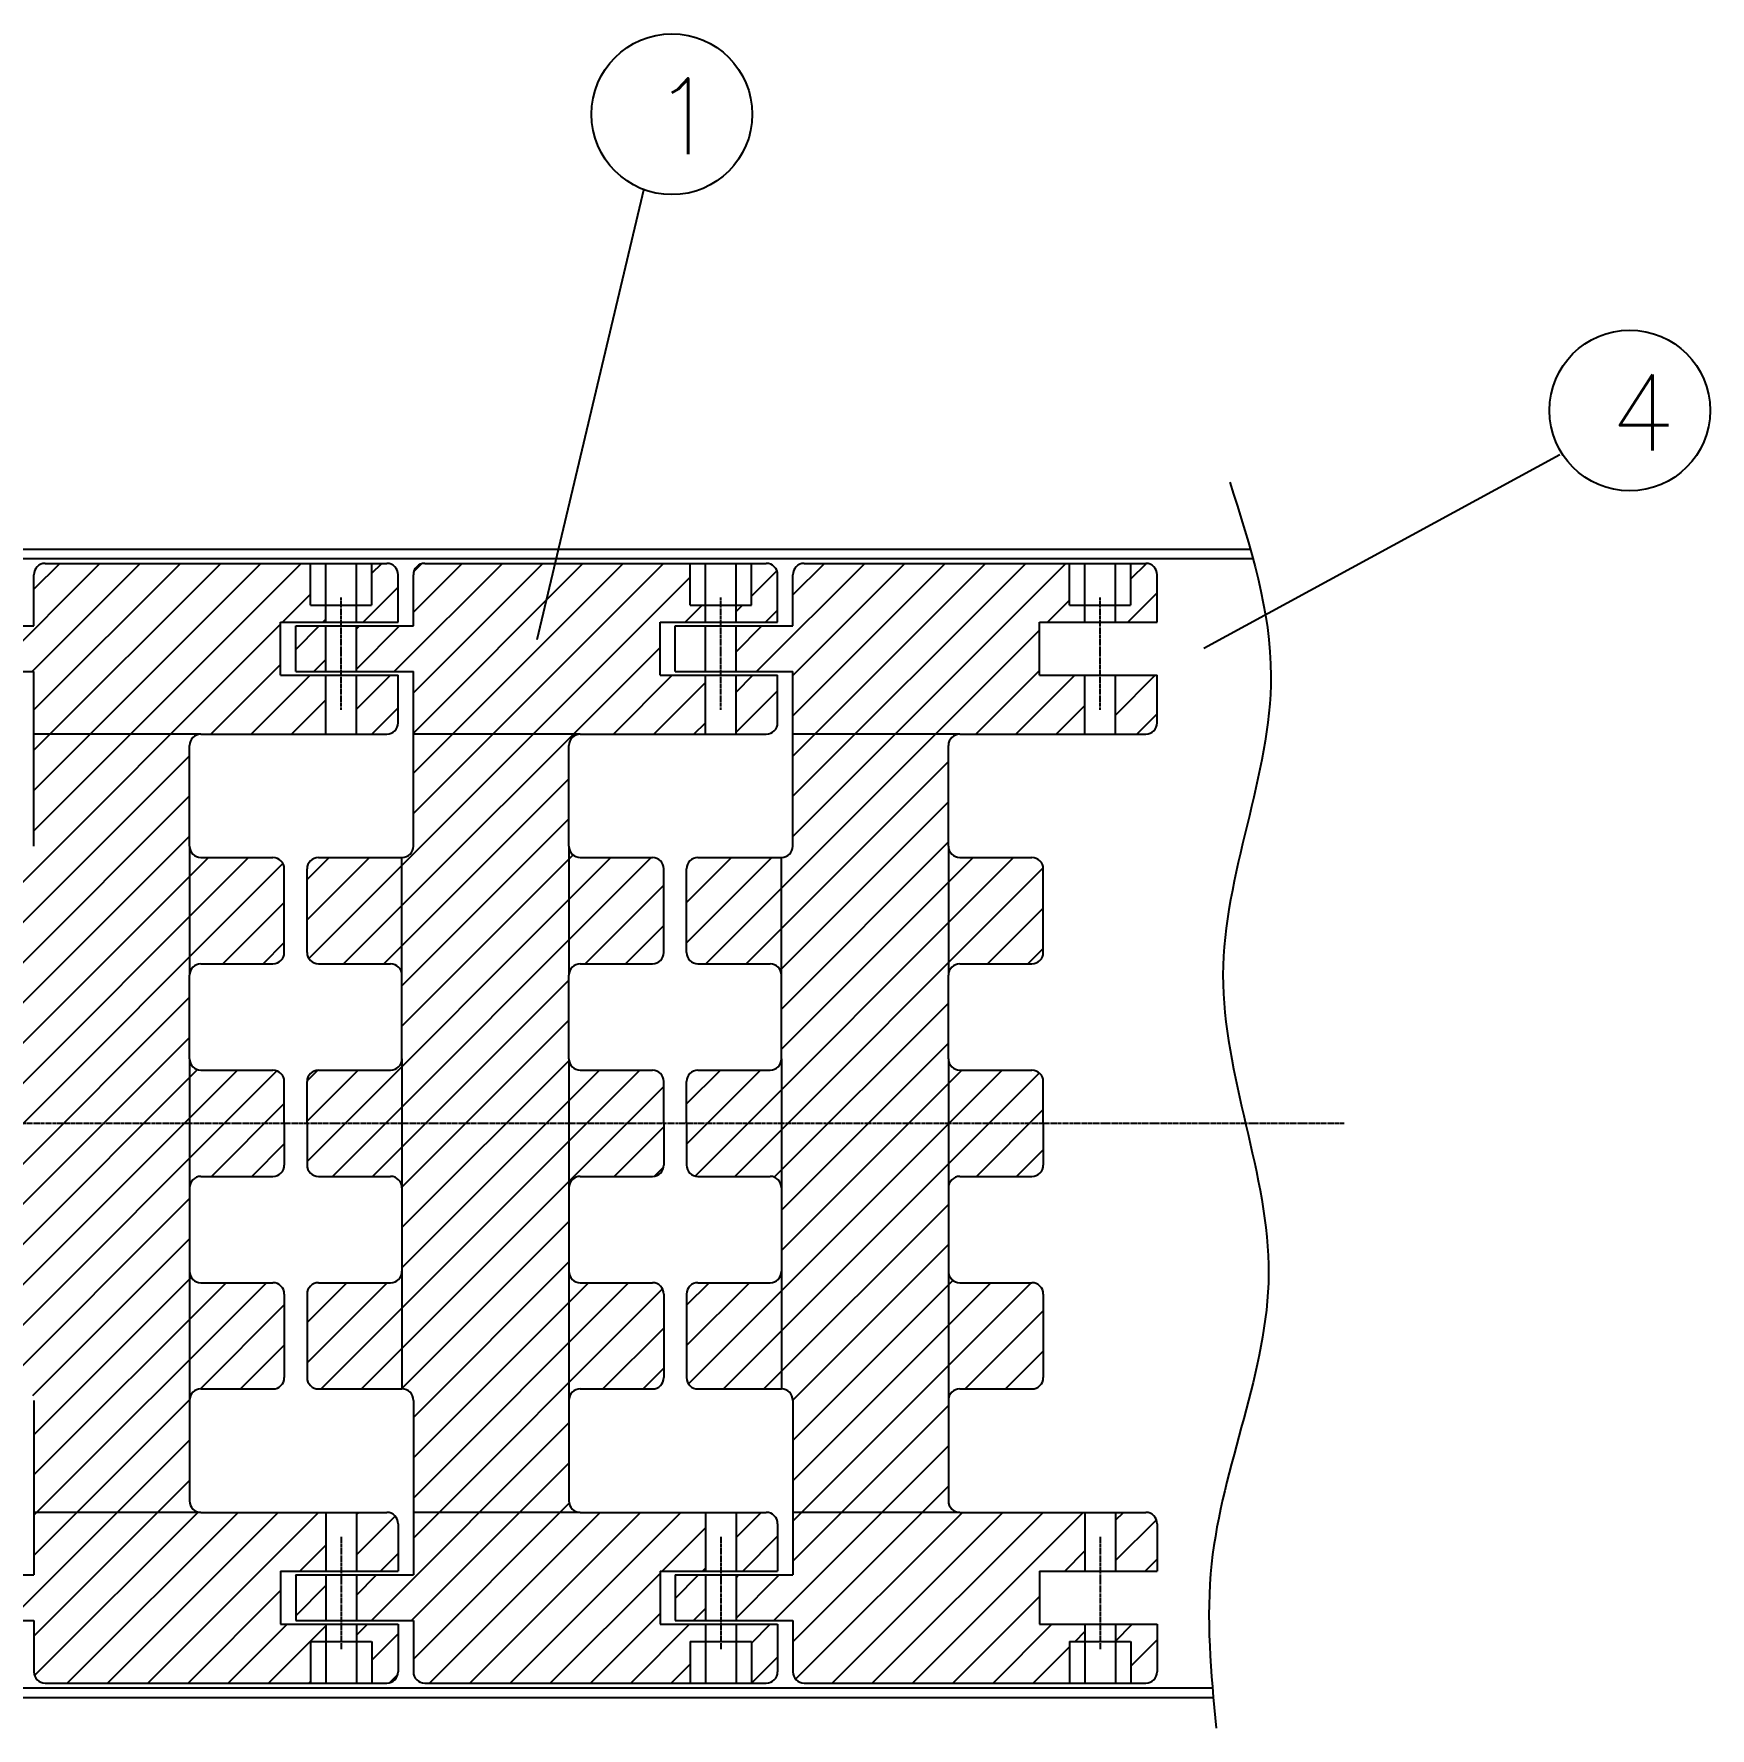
# Model space of a CAD drawing. Header units: millimetres. Extents: x 190 to 16800, y 0 to 5940.
# Drawn here: x 9436 to 10320, y 2159 to 3051 of the extents above; entities that cross this region are included whole.
import ezdxf

# ---------------------------------------------------------------- set-up
doc = ezdxf.new("R2010")
doc.units = ezdxf.units.MM
doc.linetypes.add('CENTER', pattern=[2, 1.25, -0.25, 0.25, -0.25])
doc.linetypes.add('HIDDEN', pattern=[0.375, 0.25, -0.125])
doc.styles.get("Standard").update_dxf_attribs({"font": 'txt.shx'})

msp = doc.modelspace()

# ---------------------------------------------------------------- hatches: boundary and pattern name
h = msp.add_hatch()
h.set_pattern_fill('_U', color=5, scale=15, angle=45, style=0, pattern_type=0)
h.set_pattern_definition([(45, (12090.06, 2060.776), (-10.6066, 10.6066), [])])
h.paths.add_polyline_path([(8990.29, 2739.4), (8974.37, 2739.4), (8974.37, 2715.4), (8990.29, 2715.4)])
h.paths.add_polyline_path([(9036.37, 2715.4), (9036.37, 2688.4), (9036.37, 2682.4), (9124.37, 2682.4), (9190.29, 2682.4), (9190.29, 2713.4), (9166.37, 2713.4), (9166.37, 2741.4), (9190.29, 2741.4), (9190.29, 2750.4), (9182.2, 2750.4), (9182.2, 2772.4), (9042.37, 2772.4, 0.414214), (9036.37, 2766.4), (9036.37, 2739.4), (9006.45, 2739.4), (9006.45, 2715.4)])
h.paths.add_polyline_path([(9174.37, 2715.4), (9190.29, 2715.4), (9190.29, 2739.4), (9174.37, 2739.4)], flags=17)
h.paths.add_polyline_path([(9228.37, 2766.4, 0.414214), (9222.37, 2772.4), (9214.53, 2772.4), (9214.53, 2750.4), (9206.45, 2750.4), (9206.45, 2741.4), (9228.37, 2741.4)], flags=17)
h.paths.add_polyline_path([(9228.37, 2713.4), (9206.45, 2713.4), (9206.45, 2682.4), (9222.37, 2682.4, 0.414214), (9228.37, 2688.4)])
h.paths.add_polyline_path([(9324.37, 2682.4), (9390.29, 2682.4), (9390.29, 2713.4), (9366.37, 2713.4), (9366.37, 2741.4), (9390.29, 2741.4), (9390.29, 2750.4), (9382.2, 2750.4), (9382.2, 2772.4), (9242.37, 2772.4, 0.414214), (9236.37, 2766.4), (9236.37, 2739.4), (9206.45, 2739.4), (9206.45, 2715.4), (9236.37, 2715.4), (9236.37, 2688.4), (9236.37, 2682.4)])
h.paths.add_polyline_path([(9374.37, 2715.4), (9390.29, 2715.4), (9390.29, 2739.4), (9374.37, 2739.4)], flags=17)
h.paths.add_polyline_path([(9428.37, 2713.4), (9406.45, 2713.4), (9406.45, 2682.4), (9422.37, 2682.4, 0.414214), (9428.37, 2688.4)])
h.paths.add_polyline_path([(9414.53, 2750.4), (9406.45, 2750.4), (9406.45, 2741.4), (9428.37, 2741.4), (9428.37, 2766.4, 0.414214), (9422.37, 2772.4), (9414.53, 2772.4)])
h.paths.add_polyline_path([(9524.37, 2682.4), (9590.29, 2682.4), (9590.29, 2713.4), (9566.37, 2713.4), (9566.37, 2741.4), (9590.29, 2741.4), (9590.29, 2750.4), (9582.2, 2750.4), (9582.2, 2772.4), (9442.37, 2772.4, 0.414214), (9436.37, 2766.4), (9436.37, 2739.4), (9406.45, 2739.4), (9406.45, 2715.4), (9436.37, 2715.4), (9436.37, 2688.4), (9436.37, 2682.4)])
h.paths.add_polyline_path([(9574.37, 2715.4), (9590.29, 2715.4), (9590.29, 2739.4), (9574.37, 2739.4)], flags=17)
h.paths.add_polyline_path([(9628.37, 2713.4), (9606.45, 2713.4), (9606.45, 2682.4), (9622.37, 2682.4, 0.414214), (9628.37, 2688.4)])
h.paths.add_polyline_path([(9628.37, 2766.4, 0.414214), (9622.37, 2772.4), (9614.53, 2772.4), (9614.53, 2750.4), (9606.45, 2750.4), (9606.45, 2741.4), (9628.37, 2741.4)], flags=17)
h.paths.add_polyline_path([(9636.37, 2739.4), (9606.45, 2739.4), (9606.45, 2715.4), (9636.37, 2715.4), (9636.37, 2688.4), (9636.37, 2682.4), (9724.37, 2682.4), (9790.29, 2682.4), (9790.29, 2713.4), (9766.37, 2713.4), (9766.37, 2741.4), (9790.29, 2741.4), (9790.29, 2750.4), (9782.2, 2750.4), (9782.2, 2772.4), (9642.37, 2772.4, 0.414214), (9636.37, 2766.4)])
h.paths.add_polyline_path([(9828.37, 2713.4), (9806.45, 2713.4), (9806.45, 2682.4), (9822.37, 2682.4, 0.414214), (9828.37, 2688.4)])
h.paths.add_polyline_path([(9814.53, 2750.4), (9806.45, 2750.4), (9806.45, 2741.4), (9828.37, 2741.4), (9828.37, 2766.4, 0.414214), (9822.37, 2772.4), (9814.53, 2772.4)], flags=16)
h.paths.add_polyline_path([(9924.37, 2682.4), (9990.29, 2682.4), (9990.29, 2713.4), (9966.37, 2713.4), (9966.37, 2741.4), (9990.29, 2741.4), (9990.29, 2750.4), (9982.2, 2750.4), (9982.2, 2772.4), (9842.37, 2772.4, 0.414214), (9836.37, 2766.4), (9836.37, 2739.4), (9806.45, 2739.4), (9806.45, 2715.4), (9836.37, 2715.4), (9836.37, 2688.4), (9836.37, 2682.4)])
h.paths.add_polyline_path([(10028.37, 2713.4), (10006.45, 2713.4), (10006.45, 2682.4), (10022.37, 2682.4, 0.414214), (10028.37, 2688.4)])
h.paths.add_polyline_path([(10028.37, 2766.4, 0.414214), (10022.37, 2772.4), (10014.53, 2772.4), (10014.53, 2750.4), (10006.45, 2750.4), (10006.45, 2741.4), (10028.37, 2741.4)])
h.paths.add_polyline_path([(9030.37, 2555.4), (9030.37, 2511.4), (9030.37, 2477.4), (9118.37, 2477.4), (9118.37, 2511.4), (9118.37, 2555.4), (9118.37, 2623.4), (9118.37, 2676.4, -0.414214), (9124.37, 2682.4), (9036.37, 2682.4), (9036.37, 2623.4, -0.414214), (9030.37, 2617.4)])
h.paths.add_polyline_path([(9118.37, 2443.4), (9118.37, 2477.4), (9030.37, 2477.4), (9030.37, 2443.4), (9030.37, 2399.4), (9030.37, 2337.4, -0.414214), (9036.37, 2331.4), (9036.37, 2272.4), (9124.37, 2272.4, -0.414214), (9118.37, 2278.4), (9118.37, 2331.4), (9118.37, 2399.4)])
h.paths.add_polyline_path([(9318.37, 2555.4), (9318.37, 2623.4), (9318.37, 2676.4, -0.414214), (9324.37, 2682.4), (9236.37, 2682.4), (9236.37, 2623.4, -0.414214), (9230.37, 2617.4), (9230.37, 2555.4), (9230.37, 2511.4), (9230.37, 2477.4), (9318.37, 2477.4), (9318.37, 2511.4)])
h.paths.add_polyline_path([(9230.37, 2399.4), (9230.37, 2337.4, -0.414214), (9236.37, 2331.4), (9236.37, 2272.4), (9324.37, 2272.4, -0.414214), (9318.37, 2278.4), (9318.37, 2331.4), (9318.37, 2399.4), (9318.37, 2443.4), (9318.37, 2477.4), (9230.37, 2477.4), (9230.37, 2443.4)])
h.paths.add_polyline_path([(9430.37, 2511.4), (9430.37, 2477.4), (9518.37, 2477.4), (9518.37, 2511.4), (9518.37, 2555.4), (9518.37, 2623.4), (9518.37, 2676.4, -0.414214), (9524.37, 2682.4), (9436.37, 2682.4), (9436.37, 2623.4, -0.414214), (9430.37, 2617.4), (9430.37, 2555.4)])
h.paths.add_polyline_path([(9430.37, 2399.4), (9430.37, 2337.4, -0.414214), (9436.37, 2331.4), (9436.37, 2272.4), (9524.37, 2272.4, -0.414214), (9518.37, 2278.4), (9518.37, 2331.4), (9518.37, 2399.4), (9518.37, 2443.4), (9518.37, 2477.4), (9430.37, 2477.4), (9430.37, 2443.4)])
h.paths.add_polyline_path([(9630.37, 2511.4), (9630.37, 2477.4), (9718.37, 2477.4), (9718.37, 2511.4), (9718.37, 2555.4), (9718.37, 2623.4), (9718.37, 2676.4, -0.414214), (9724.37, 2682.4), (9636.37, 2682.4), (9636.37, 2623.4, -0.414214), (9630.37, 2617.4), (9630.37, 2555.4)])
h.paths.add_polyline_path([(9630.37, 2399.4), (9630.37, 2337.4, -0.414214), (9636.37, 2331.4), (9636.37, 2272.4), (9724.37, 2272.4, -0.414214), (9718.37, 2278.4), (9718.37, 2331.4), (9718.37, 2399.4), (9718.37, 2443.4), (9718.37, 2477.4), (9630.37, 2477.4), (9630.37, 2443.4)])
h.paths.add_polyline_path([(9830.37, 2511.4), (9830.37, 2477.4), (9918.37, 2477.4), (9918.37, 2511.4), (9918.37, 2555.4), (9918.37, 2623.4), (9918.37, 2676.4, -0.414214), (9924.37, 2682.4), (9836.37, 2682.4), (9836.37, 2623.4, -0.414214), (9830.37, 2617.4), (9830.37, 2555.4)])
h.paths.add_polyline_path([(9918.37, 2399.4), (9918.37, 2443.4), (9918.37, 2477.4), (9830.37, 2477.4), (9830.37, 2443.4), (9830.37, 2399.4), (9830.37, 2337.4, -0.414214), (9836.37, 2331.4), (9836.37, 2272.4), (9924.37, 2272.4, -0.414214), (9918.37, 2278.4), (9918.37, 2331.4)])
h.paths.add_polyline_path([(9968.37, 2611.4, 0.414214), (9962.37, 2617.4), (9924.37, 2617.4, -0.414214), (9918.37, 2623.4), (9918.37, 2555.4, -0.414214), (9924.37, 2561.4), (9962.37, 2561.4, 0.414214), (9968.37, 2567.4)])
h.paths.add_polyline_path([(9924.37, 2505.4, -0.414214), (9918.37, 2511.4), (9918.37, 2477.4), (9968.37, 2477.4), (9968.37, 2499.4, 0.414214), (9962.37, 2505.4)])
h.paths.add_polyline_path([(9918.37, 2477.4), (9918.37, 2443.4, -0.414214), (9924.37, 2449.4), (9962.37, 2449.4, 0.414214), (9968.37, 2455.4), (9968.37, 2477.4)])
h.paths.add_polyline_path([(9962.37, 2337.4, 0.414214), (9968.37, 2343.4), (9968.37, 2387.4, 0.414214), (9962.37, 2393.4), (9924.37, 2393.4, -0.414214), (9918.37, 2399.4), (9918.37, 2331.4, -0.414214), (9924.37, 2337.4)])
h.paths.add_polyline_path([(9830.37, 2399.4, -0.414214), (9824.37, 2393.4), (9786.37, 2393.4, 0.414214), (9780.37, 2387.4), (9780.37, 2343.4, 0.414214), (9786.37, 2337.4), (9830.37, 2337.4)])
h.paths.add_polyline_path([(9768.37, 2387.4, 0.414214), (9762.37, 2393.4), (9724.37, 2393.4, -0.414214), (9718.37, 2399.4), (9718.37, 2331.4, -0.414214), (9724.37, 2337.4), (9762.37, 2337.4, 0.414214), (9768.37, 2343.4)])
h.paths.add_polyline_path([(9762.37, 2449.4, 0.414214), (9768.37, 2455.4), (9768.37, 2477.4), (9718.37, 2477.4), (9718.37, 2443.4, -0.414214), (9724.37, 2449.4)])
h.paths.add_polyline_path([(9768.37, 2477.4), (9768.37, 2499.4, 0.414214), (9762.37, 2505.4), (9724.37, 2505.4, -0.414214), (9718.37, 2511.4), (9718.37, 2477.4)])
h.paths.add_polyline_path([(9780.37, 2477.4), (9830.37, 2477.4), (9830.37, 2511.4, -0.414214), (9824.37, 2505.4), (9786.37, 2505.4, 0.414214), (9780.37, 2499.4)])
h.paths.add_polyline_path([(9780.37, 2477.4), (9780.37, 2455.4, 0.414214), (9786.37, 2449.4), (9824.37, 2449.4, -0.414214), (9830.37, 2443.4), (9830.37, 2477.4)])
h.paths.add_polyline_path([(9830.37, 2617.4), (9786.37, 2617.4, 0.414214), (9780.37, 2611.4), (9780.37, 2567.4, 0.414214), (9786.37, 2561.4), (9824.37, 2561.4, -0.414214), (9830.37, 2555.4)])
h.paths.add_polyline_path([(9768.37, 2611.4, 0.414214), (9762.37, 2617.4), (9724.37, 2617.4, -0.414214), (9718.37, 2623.4), (9718.37, 2555.4, -0.414214), (9724.37, 2561.4), (9762.37, 2561.4, 0.414214), (9768.37, 2567.4)])
h.paths.add_polyline_path([(9580.37, 2567.4, 0.414214), (9586.37, 2561.4), (9624.37, 2561.4, -0.414214), (9630.37, 2555.4), (9630.37, 2617.4), (9586.37, 2617.4, 0.414214), (9580.37, 2611.4)])
h.paths.add_polyline_path([(9568.37, 2611.4, 0.414214), (9562.37, 2617.4), (9524.37, 2617.4, -0.414214), (9518.37, 2623.4), (9518.37, 2555.4, -0.414214), (9524.37, 2561.4), (9562.37, 2561.4, 0.414214), (9568.37, 2567.4)])
h.paths.add_polyline_path([(9524.37, 2505.4, -0.414214), (9518.37, 2511.4), (9518.37, 2477.4), (9568.37, 2477.4), (9568.37, 2499.4, 0.414214), (9562.37, 2505.4)])
h.paths.add_polyline_path([(9630.37, 2477.4), (9630.37, 2511.4, -0.414214), (9624.37, 2505.4), (9586.37, 2505.4, 0.414214), (9580.37, 2499.4), (9580.37, 2477.4)])
h.paths.add_polyline_path([(9624.37, 2449.4, -0.414214), (9630.37, 2443.4), (9630.37, 2477.4), (9580.37, 2477.4), (9580.37, 2469.4), (9580.37, 2455.4, 0.414214), (9586.37, 2449.4)])
h.paths.add_polyline_path([(9568.37, 2477.4), (9518.37, 2477.4), (9518.37, 2443.4, -0.414214), (9524.37, 2449.4), (9562.37, 2449.4, 0.414214), (9568.37, 2455.4)])
h.paths.add_polyline_path([(9568.37, 2387.4, 0.414214), (9562.37, 2393.4), (9524.37, 2393.4, -0.414214), (9518.37, 2399.4), (9518.37, 2331.4, -0.414214), (9524.37, 2337.4), (9562.37, 2337.4, 0.414214), (9568.37, 2343.4)])
h.paths.add_polyline_path([(9580.37, 2343.4, 0.414214), (9586.37, 2337.4), (9630.37, 2337.4), (9630.37, 2399.4, -0.414214), (9624.37, 2393.4), (9586.37, 2393.4, 0.414214), (9580.37, 2387.4)])
h.paths.add_polyline_path([(9380.37, 2343.4, 0.414214), (9386.37, 2337.4), (9430.37, 2337.4), (9430.37, 2399.4, -0.414214), (9424.37, 2393.4), (9386.37, 2393.4, 0.414214), (9380.37, 2387.4)])
h.paths.add_polyline_path([(9362.37, 2337.4, 0.414214), (9368.37, 2343.4), (9368.37, 2387.4, 0.414214), (9362.37, 2393.4), (9324.37, 2393.4, -0.414214), (9318.37, 2399.4), (9318.37, 2331.4, -0.414214), (9324.37, 2337.4)])
h.paths.add_polyline_path([(9318.37, 2477.4), (9318.37, 2443.4, -0.414214), (9324.37, 2449.4), (9362.37, 2449.4, 0.414214), (9368.37, 2455.4), (9368.37, 2477.4)])
h.paths.add_polyline_path([(9368.37, 2477.4), (9368.37, 2499.4, 0.414214), (9362.37, 2505.4), (9324.37, 2505.4, -0.414214), (9318.37, 2511.4), (9318.37, 2477.4)])
h.paths.add_polyline_path([(9380.37, 2477.4), (9430.37, 2477.4), (9430.37, 2511.4, -0.414214), (9424.37, 2505.4), (9386.37, 2505.4, 0.414214), (9380.37, 2499.4)])
h.paths.add_polyline_path([(9424.37, 2449.4, -0.414214), (9430.37, 2443.4), (9430.37, 2477.4), (9380.37, 2477.4), (9380.37, 2469.4), (9380.37, 2455.4, 0.414214), (9386.37, 2449.4)])
h.paths.add_polyline_path([(9380.37, 2567.4, 0.414214), (9386.37, 2561.4), (9424.37, 2561.4, -0.414214), (9430.37, 2555.4), (9430.37, 2617.4), (9386.37, 2617.4, 0.414214), (9380.37, 2611.4)])
h.paths.add_polyline_path([(9368.37, 2611.4, 0.414214), (9362.37, 2617.4), (9324.37, 2617.4, -0.414214), (9318.37, 2623.4), (9318.37, 2555.4, -0.414214), (9324.37, 2561.4), (9362.37, 2561.4, 0.414214), (9368.37, 2567.4)])
h.paths.add_polyline_path([(9168.37, 2611.4, 0.414214), (9162.37, 2617.4), (9124.37, 2617.4, -0.414214), (9118.37, 2623.4), (9118.37, 2555.4, -0.414214), (9124.37, 2561.4), (9162.37, 2561.4, 0.414214), (9168.37, 2567.4)])
h.paths.add_polyline_path([(9180.37, 2567.4, 0.414214), (9186.37, 2561.4), (9224.37, 2561.4, -0.414214), (9230.37, 2555.4), (9230.37, 2617.4), (9186.37, 2617.4, 0.414214), (9180.37, 2611.4)])
h.paths.add_polyline_path([(9168.37, 2477.4), (9168.37, 2499.4, 0.414214), (9162.37, 2505.4), (9124.37, 2505.4, -0.414214), (9118.37, 2511.4), (9118.37, 2477.4)])
h.paths.add_polyline_path([(9180.37, 2477.4), (9230.37, 2477.4), (9230.37, 2511.4, -0.414214), (9224.37, 2505.4), (9186.37, 2505.4, 0.414214), (9180.37, 2499.4)])
h.paths.add_polyline_path([(9180.37, 2477.4), (9180.37, 2455.4, 0.414214), (9186.37, 2449.4), (9224.37, 2449.4, -0.414214), (9230.37, 2443.4), (9230.37, 2477.4)])
h.paths.add_polyline_path([(9162.37, 2449.4, 0.414214), (9168.37, 2455.4), (9168.37, 2477.4), (9118.37, 2477.4), (9118.37, 2443.4, -0.414214), (9124.37, 2449.4)])
h.paths.add_polyline_path([(9168.37, 2387.4, 0.414214), (9162.37, 2393.4), (9124.37, 2393.4, -0.414214), (9118.37, 2399.4), (9118.37, 2331.4, -0.414214), (9124.37, 2337.4), (9162.37, 2337.4, 0.414214), (9168.37, 2343.4)])
h.paths.add_polyline_path([(9230.37, 2337.4), (9230.37, 2399.4, -0.414214), (9224.37, 2393.4), (9186.37, 2393.4, 0.414214), (9180.37, 2387.4), (9180.37, 2343.4, 0.414214), (9186.37, 2337.4)])
h.paths.add_polyline_path([(9030.37, 2399.4, -0.414214), (9024.37, 2393.4), (8986.37, 2393.4, 0.414214), (8980.37, 2387.4), (8980.37, 2343.4, 0.414214), (8986.37, 2337.4), (9030.37, 2337.4)])
h.paths.add_polyline_path([(8980.37, 2477.4), (8980.37, 2455.4, 0.414214), (8986.37, 2449.4), (9024.37, 2449.4, -0.414214), (9030.37, 2443.4), (9030.37, 2477.4)])
h.paths.add_polyline_path([(9030.37, 2477.4), (9030.37, 2511.4, -0.414214), (9024.37, 2505.4), (8986.37, 2505.4, 0.414214), (8980.37, 2499.4), (8980.37, 2477.4)])
h.paths.add_polyline_path([(9024.37, 2561.4, -0.414214), (9030.37, 2555.4), (9030.37, 2617.4), (8986.37, 2617.4, 0.414214), (8980.37, 2611.4), (8980.37, 2567.4, 0.414214), (8986.37, 2561.4)])
h.paths.add_polyline_path([(8990.29, 2239.4), (8974.37, 2239.4), (8974.37, 2215.4), (8990.29, 2215.4)])
h.paths.add_polyline_path([(9182.2, 2182.4), (9182.2, 2204.4), (9190.29, 2204.4), (9190.29, 2213.4), (9166.37, 2213.4), (9166.37, 2241.4), (9190.29, 2241.4), (9190.29, 2272.4), (9124.37, 2272.4), (9036.37, 2272.4), (9036.37, 2266.4), (9036.37, 2239.4), (9006.45, 2239.4), (9006.45, 2215.4), (9036.37, 2215.4), (9036.37, 2188.4, 0.414214), (9042.37, 2182.4)])
h.paths.add_polyline_path([(9190.29, 2239.4), (9174.37, 2239.4), (9174.37, 2215.4), (9190.29, 2215.4)], flags=17)
h.paths.add_polyline_path([(9206.45, 2241.4), (9228.37, 2241.4), (9228.37, 2266.4, 0.414214), (9222.37, 2272.4), (9206.45, 2272.4)])
h.paths.add_polyline_path([(9214.53, 2204.4), (9214.53, 2182.4), (9222.37, 2182.4, 0.414214), (9228.37, 2188.4), (9228.37, 2213.4), (9206.45, 2213.4), (9206.45, 2204.4)], flags=16)
h.paths.add_polyline_path([(9236.37, 2272.4), (9236.37, 2266.4), (9236.37, 2239.4), (9206.45, 2239.4), (9206.45, 2215.4), (9236.37, 2215.4), (9236.37, 2188.4, 0.414214), (9242.37, 2182.4), (9382.2, 2182.4), (9382.2, 2204.4), (9390.29, 2204.4), (9390.29, 2213.4), (9366.37, 2213.4), (9366.37, 2241.4), (9390.29, 2241.4), (9390.29, 2272.4), (9324.37, 2272.4)])
h.paths.add_polyline_path([(9374.37, 2215.4), (9390.29, 2215.4), (9390.29, 2239.4), (9374.37, 2239.4)], flags=17)
h.paths.add_polyline_path([(9428.37, 2266.4, 0.414214), (9422.37, 2272.4), (9406.45, 2272.4), (9406.45, 2241.4), (9428.37, 2241.4)])
h.paths.add_polyline_path([(9414.53, 2182.4), (9422.37, 2182.4, 0.414214), (9428.37, 2188.4), (9428.37, 2213.4), (9406.45, 2213.4), (9406.45, 2204.4), (9414.53, 2204.4)], flags=17)
h.paths.add_polyline_path([(9582.2, 2182.4), (9582.2, 2204.4), (9590.29, 2204.4), (9590.29, 2213.4), (9566.37, 2213.4), (9566.37, 2241.4), (9590.29, 2241.4), (9590.29, 2272.4), (9524.37, 2272.4), (9436.37, 2272.4), (9436.37, 2266.4), (9436.37, 2239.4), (9406.45, 2239.4), (9406.45, 2215.4), (9436.37, 2215.4), (9436.37, 2188.4, 0.414214), (9442.37, 2182.4)])
h.paths.add_polyline_path([(9574.37, 2215.4), (9590.29, 2215.4), (9590.29, 2239.4), (9574.37, 2239.4)], flags=17)
h.paths.add_polyline_path([(9628.37, 2266.4, 0.414214), (9622.37, 2272.4), (9606.45, 2272.4), (9606.45, 2241.4), (9628.37, 2241.4)])
h.paths.add_polyline_path([(9606.45, 2213.4), (9606.45, 2204.4), (9614.53, 2204.4), (9614.53, 2182.4), (9622.37, 2182.4, 0.414214), (9628.37, 2188.4), (9628.37, 2213.4)])
h.paths.add_polyline_path([(9636.37, 2215.4), (9636.37, 2188.4, 0.414214), (9642.37, 2182.4), (9782.2, 2182.4), (9782.2, 2204.4), (9790.29, 2204.4), (9790.29, 2213.4), (9766.37, 2213.4), (9766.37, 2241.4), (9790.29, 2241.4), (9790.29, 2272.4), (9724.37, 2272.4), (9636.37, 2272.4), (9636.37, 2266.4), (9636.37, 2239.4), (9606.45, 2239.4), (9606.45, 2215.4)])
h.paths.add_polyline_path([(9790.29, 2239.4), (9774.37, 2239.4), (9774.37, 2215.4), (9790.29, 2215.4)], flags=17)
h.paths.add_polyline_path([(9806.45, 2241.4), (9828.37, 2241.4), (9828.37, 2266.4, 0.414214), (9822.37, 2272.4), (9806.45, 2272.4)])
h.paths.add_polyline_path([(9814.53, 2182.4), (9822.37, 2182.4, 0.414214), (9828.37, 2188.4), (9828.37, 2213.4), (9806.45, 2213.4), (9806.45, 2204.4), (9814.53, 2204.4)], flags=17)
h.paths.add_polyline_path([(9836.37, 2215.4), (9836.37, 2188.4, 0.414214), (9842.37, 2182.4), (9982.2, 2182.4), (9982.2, 2204.4), (9990.29, 2204.4), (9990.29, 2213.4), (9966.37, 2213.4), (9966.37, 2241.4), (9990.29, 2241.4), (9990.29, 2272.4), (9924.37, 2272.4), (9836.37, 2272.4), (9836.37, 2266.4), (9836.37, 2239.4), (9806.45, 2239.4), (9806.45, 2215.4)])
h.paths.add_polyline_path([(10006.45, 2241.4), (10028.37, 2241.4), (10028.37, 2266.4, 0.414214), (10022.37, 2272.4), (10006.45, 2272.4)])
h.paths.add_polyline_path([(10014.53, 2182.4), (10022.37, 2182.4, 0.414214), (10028.37, 2188.4), (10028.37, 2213.4), (10006.45, 2213.4), (10006.45, 2204.4), (10014.53, 2204.4)])

# ---------------------------------------------------------------- linework, layer by layer
for p, q in [((9757.89, 2969.7), (9701.41, 2732.09)), ((10240.68, 2829.5), (10053.03, 2727.54)), ((8966.87, 2779.9), (10077.46, 2779.9)), ((8971.87, 2774.9), (10078.83, 2774.9)), ((9524.37, 2682.4), (9436.37, 2682.4)), ((9724.37, 2682.4), (9636.37, 2682.4)), ((9924.37, 2682.4), (9836.37, 2682.4)), ((9518.37, 2623.4), (9518.37, 2555.4)), ((9718.37, 2623.4), (9718.37, 2555.4)), ((9918.37, 2623.4), (9918.37, 2555.4)), ((9518.37, 2511.4), (9518.37, 2443.4)), ((9630.37, 2511.4), (9630.37, 2443.4)), ((9718.37, 2511.4), (9718.37, 2443.4)), ((9830.37, 2511.4), (9830.37, 2443.4)), ((9918.37, 2511.4), (9918.37, 2443.4)), ((9580.37, 2477.4), (9580.37, 2485.4)), ((9780.37, 2477.4), (9780.37, 2485.4)), ((9580.37, 2477.4), (9580.37, 2455.4)), ((9780.37, 2477.4), (9780.37, 2455.4)), ((9518.37, 2399.4), (9518.37, 2331.4)), ((9630.37, 2399.4), (9630.37, 2337.4)), ((9718.37, 2399.4), (9718.37, 2331.4)), ((9830.37, 2399.4), (9830.37, 2337.4)), ((9918.37, 2399.4), (9918.37, 2331.4)), ((9524.37, 2272.4), (9436.37, 2272.4)), ((9724.37, 2272.4), (9636.37, 2272.4)), ((9924.37, 2272.4), (9836.37, 2272.4)), ((8971.87, 2179.9), (10057.54, 2179.9)), ((8966.87, 2174.9), (10057.96, 2174.9))]:
    msp.add_line(p, q)
at = {"linetype": 'Continuous'}
for p, q in [((9442.37, 2772.4), (9622.37, 2772.4)), ((9642.37, 2772.4), (9822.37, 2772.4)), ((9842.37, 2772.4), (10022.37, 2772.4)), ((9436.37, 2739.4), (9436.37, 2766.4)), ((9628.37, 2741.4), (9628.37, 2766.4)), ((9636.37, 2739.4), (9636.37, 2766.4)), ((9828.37, 2741.4), (9828.37, 2766.4)), ((9836.37, 2739.4), (9836.37, 2766.4)), ((10028.37, 2741.4), (10028.37, 2766.4)), ((9566.37, 2741.4), (9628.37, 2741.4)), ((9566.37, 2713.4), (9566.37, 2741.4)), ((9766.37, 2741.4), (9828.37, 2741.4)), ((9766.37, 2713.4), (9766.37, 2741.4)), ((9966.37, 2741.4), (10028.37, 2741.4)), ((9966.37, 2713.4), (9966.37, 2741.4)), ((9374.37, 2739.4), (9436.37, 2739.4)), ((9574.37, 2715.4), (9574.37, 2739.4)), ((9574.37, 2739.4), (9636.37, 2739.4)), ((9774.37, 2739.4), (9836.37, 2739.4)), ((9774.37, 2715.4), (9774.37, 2739.4)), ((9374.37, 2715.4), (9436.37, 2715.4)), ((9436.37, 2688.4), (9436.37, 2715.4)), ((9574.37, 2715.4), (9636.37, 2715.4)), ((9636.37, 2688.4), (9636.37, 2715.4)), ((9774.37, 2715.4), (9836.37, 2715.4)), ((9836.37, 2688.4), (9836.37, 2715.4)), ((9566.37, 2713.4), (9628.37, 2713.4)), ((9628.37, 2688.4), (9628.37, 2713.4)), ((9766.37, 2713.4), (9828.37, 2713.4)), ((9828.37, 2688.4), (9828.37, 2713.4)), ((9966.37, 2713.4), (10028.37, 2713.4)), ((10028.37, 2688.4), (10028.37, 2713.4)), ((9436.37, 2623.4), (9436.37, 2688.4)), ((9636.37, 2623.4), (9636.37, 2688.4)), ((9836.37, 2623.4), (9836.37, 2688.4)), ((9524.37, 2682.4), (9622.37, 2682.4)), ((9724.37, 2682.4), (9822.37, 2682.4)), ((9924.37, 2682.4), (10022.37, 2682.4)), ((9518.37, 2623.4), (9518.37, 2676.4)), ((9718.37, 2623.4), (9718.37, 2676.4)), ((9918.37, 2623.4), (9918.37, 2676.4)), ((9524.37, 2617.4), (9562.37, 2617.4)), ((9586.37, 2617.4), (9630.37, 2617.4)), ((9630.37, 2555.4), (9630.37, 2617.4)), ((9724.37, 2617.4), (9762.37, 2617.4)), ((9786.37, 2617.4), (9830.37, 2617.4)), ((9830.37, 2555.4), (9830.37, 2617.4)), ((9924.37, 2617.4), (9962.37, 2617.4)), ((9568.37, 2567.4), (9568.37, 2611.4)), ((9580.37, 2567.4), (9580.37, 2611.4)), ((9768.37, 2567.4), (9768.37, 2611.4)), ((9780.37, 2567.4), (9780.37, 2611.4)), ((9968.37, 2567.4), (9968.37, 2611.4)), ((9518.37, 2511.4), (9518.37, 2555.4)), ((9524.37, 2561.4), (9562.37, 2561.4)), ((9586.37, 2561.4), (9624.37, 2561.4)), ((9630.37, 2511.4), (9630.37, 2555.4)), ((9718.37, 2511.4), (9718.37, 2555.4)), ((9724.37, 2561.4), (9762.37, 2561.4)), ((9786.37, 2561.4), (9824.37, 2561.4)), ((9830.37, 2511.4), (9830.37, 2555.4)), ((9918.37, 2511.4), (9918.37, 2555.4)), ((9924.37, 2561.4), (9962.37, 2561.4)), ((9524.37, 2505.4), (9562.37, 2505.4)), ((9568.37, 2477.4), (9568.37, 2499.4)), ((9580.37, 2477.4), (9580.37, 2499.4)), ((9586.37, 2505.4), (9624.37, 2505.4)), ((9724.37, 2505.4), (9762.37, 2505.4)), ((9768.37, 2477.4), (9768.37, 2499.4)), ((9780.37, 2477.4), (9780.37, 2499.4)), ((9786.37, 2505.4), (9824.37, 2505.4)), ((9924.37, 2505.4), (9962.37, 2505.4)), ((9968.37, 2477.4), (9968.37, 2499.4)), ((9568.37, 2477.4), (9568.37, 2455.4)), ((9580.37, 2477.4), (9580.37, 2469.4)), ((9768.37, 2477.4), (9768.37, 2455.4)), ((9780.37, 2477.4), (9780.37, 2469.4)), ((9968.37, 2477.4), (9968.37, 2455.4)), ((9524.37, 2449.4), (9562.37, 2449.4)), ((9586.37, 2449.4), (9624.37, 2449.4)), ((9724.37, 2449.4), (9762.37, 2449.4)), ((9786.37, 2449.4), (9824.37, 2449.4)), ((9924.37, 2449.4), (9962.37, 2449.4)), ((9518.37, 2443.4), (9518.37, 2399.4)), ((9630.37, 2443.4), (9630.37, 2399.4)), ((9718.37, 2443.4), (9718.37, 2399.4)), ((9830.37, 2443.4), (9830.37, 2399.4)), ((9918.37, 2443.4), (9918.37, 2399.4)), ((9524.37, 2393.4), (9562.37, 2393.4)), ((9586.37, 2393.4), (9624.37, 2393.4)), ((9724.37, 2393.4), (9762.37, 2393.4)), ((9786.37, 2393.4), (9824.37, 2393.4)), ((9924.37, 2393.4), (9962.37, 2393.4)), ((9568.37, 2387.4), (9568.37, 2343.4)), ((9580.37, 2387.4), (9580.37, 2343.4)), ((9768.37, 2387.4), (9768.37, 2343.4)), ((9780.37, 2387.4), (9780.37, 2343.4)), ((9968.37, 2387.4), (9968.37, 2343.4)), ((9436.37, 2331.4), (9436.37, 2266.4)), ((9518.37, 2331.4), (9518.37, 2278.4)), ((9524.37, 2337.4), (9562.37, 2337.4)), ((9586.37, 2337.4), (9630.37, 2337.4)), ((9636.37, 2331.4), (9636.37, 2266.4)), ((9718.37, 2331.4), (9718.37, 2278.4)), ((9724.37, 2337.4), (9762.37, 2337.4)), ((9786.37, 2337.4), (9830.37, 2337.4)), ((9836.37, 2331.4), (9836.37, 2266.4)), ((9918.37, 2331.4), (9918.37, 2278.4)), ((9924.37, 2337.4), (9962.37, 2337.4)), ((9524.37, 2272.4), (9622.37, 2272.4)), ((9724.37, 2272.4), (9822.37, 2272.4)), ((9924.37, 2272.4), (10022.37, 2272.4)), ((9436.37, 2266.4), (9436.37, 2239.4)), ((9628.37, 2266.4), (9628.37, 2241.4)), ((9636.37, 2266.4), (9636.37, 2239.4)), ((9828.37, 2266.4), (9828.37, 2241.4)), ((9836.37, 2266.4), (9836.37, 2239.4)), ((10028.37, 2266.4), (10028.37, 2241.4)), ((9566.37, 2241.4), (9566.37, 2213.4)), ((9566.37, 2241.4), (9628.37, 2241.4)), ((9766.37, 2241.4), (9766.37, 2213.4)), ((9766.37, 2241.4), (9828.37, 2241.4)), ((9966.37, 2241.4), (10028.37, 2241.4)), ((9966.37, 2241.4), (9966.37, 2213.4)), ((9374.37, 2239.4), (9436.37, 2239.4)), ((9574.37, 2239.4), (9574.37, 2215.4)), ((9574.37, 2239.4), (9636.37, 2239.4)), ((9774.37, 2239.4), (9774.37, 2215.4)), ((9774.37, 2239.4), (9836.37, 2239.4)), ((9374.37, 2215.4), (9436.37, 2215.4)), ((9436.37, 2215.4), (9436.37, 2188.4)), ((9574.37, 2215.4), (9636.37, 2215.4)), ((9636.37, 2215.4), (9636.37, 2188.4)), ((9774.37, 2215.4), (9836.37, 2215.4)), ((9836.37, 2215.4), (9836.37, 2188.4)), ((9566.37, 2213.4), (9628.37, 2213.4)), ((9628.37, 2213.4), (9628.37, 2188.4)), ((9766.37, 2213.4), (9828.37, 2213.4)), ((9828.37, 2213.4), (9828.37, 2188.4)), ((9966.37, 2213.4), (10028.37, 2213.4)), ((10028.37, 2213.4), (10028.37, 2188.4)), ((9442.37, 2182.4), (9622.37, 2182.4)), ((9642.37, 2182.4), (9822.37, 2182.4)), ((9842.37, 2182.4), (10022.37, 2182.4))]:
    msp.add_line(p, q, dxfattribs=at)
at = {"linetype": 'HIDDEN'}
for p, q in [((9582.2, 2750.4), (9582.2, 2772.4)), ((9590.29, 2750.4), (9590.29, 2772.4)), ((9606.45, 2750.4), (9606.45, 2772.4)), ((9614.53, 2750.4), (9614.53, 2772.4)), ((9782.2, 2750.4), (9782.2, 2772.4)), ((9790.29, 2750.4), (9790.29, 2772.4)), ((9806.45, 2750.4), (9806.45, 2772.4)), ((9814.53, 2750.4), (9814.53, 2772.4)), ((9982.2, 2750.4), (9982.2, 2772.4)), ((9990.29, 2750.4), (9990.29, 2772.4)), ((10006.45, 2750.4), (10006.45, 2772.4)), ((10014.53, 2750.4), (10014.53, 2772.4)), ((9582.2, 2750.4), (9614.53, 2750.4)), ((9590.29, 2741.4), (9590.29, 2750.4)), ((9606.45, 2741.4), (9606.45, 2750.4)), ((9782.2, 2750.4), (9814.53, 2750.4)), ((9790.29, 2741.4), (9790.29, 2750.4)), ((9806.45, 2741.4), (9806.45, 2750.4)), ((9982.2, 2750.4), (10014.53, 2750.4)), ((9990.29, 2741.4), (9990.29, 2750.4)), ((10006.45, 2741.4), (10006.45, 2750.4)), ((9590.29, 2715.4), (9590.29, 2739.4)), ((9606.45, 2715.4), (9606.45, 2739.4)), ((9790.29, 2715.4), (9790.29, 2739.4)), ((9806.45, 2715.4), (9806.45, 2739.4)), ((9590.29, 2682.4), (9590.29, 2713.4)), ((9606.45, 2682.4), (9606.45, 2713.4)), ((9790.29, 2682.4), (9790.29, 2713.4)), ((9806.45, 2682.4), (9806.45, 2713.4)), ((9990.29, 2682.4), (9990.29, 2713.4)), ((10006.45, 2682.4), (10006.45, 2713.4)), ((9590.29, 2272.4), (9590.29, 2241.4)), ((9606.45, 2272.4), (9606.45, 2241.4)), ((9790.29, 2272.4), (9790.29, 2241.4)), ((9806.45, 2272.4), (9806.45, 2241.4)), ((9990.29, 2272.4), (9990.29, 2241.4)), ((10006.45, 2272.4), (10006.45, 2241.4)), ((9590.29, 2239.4), (9590.29, 2215.4)), ((9606.45, 2239.4), (9606.45, 2215.4)), ((9790.29, 2239.4), (9790.29, 2215.4)), ((9806.45, 2239.4), (9806.45, 2215.4)), ((9590.29, 2213.4), (9590.29, 2204.4)), ((9606.45, 2213.4), (9606.45, 2204.4)), ((9790.29, 2213.4), (9790.29, 2204.4)), ((9806.45, 2213.4), (9806.45, 2204.4)), ((9990.29, 2213.4), (9990.29, 2204.4)), ((10006.45, 2213.4), (10006.45, 2204.4)), ((9582.2, 2204.4), (9582.2, 2182.4)), ((9582.2, 2204.4), (9614.53, 2204.4)), ((9590.29, 2204.4), (9590.29, 2182.4)), ((9606.45, 2204.4), (9606.45, 2182.4)), ((9614.53, 2204.4), (9614.53, 2182.4)), ((9782.2, 2204.4), (9782.2, 2182.4)), ((9782.2, 2204.4), (9814.53, 2204.4)), ((9790.29, 2204.4), (9790.29, 2182.4)), ((9806.45, 2204.4), (9806.45, 2182.4)), ((9814.53, 2204.4), (9814.53, 2182.4)), ((9982.2, 2204.4), (10014.53, 2204.4)), ((9982.2, 2204.4), (9982.2, 2182.4)), ((9990.29, 2204.4), (9990.29, 2182.4)), ((10006.45, 2204.4), (10006.45, 2182.4)), ((10014.53, 2204.4), (10014.53, 2182.4))]:
    msp.add_line(p, q, dxfattribs=at)
at = {"linetype": 'CENTER'}
for p, q in [((9598.37, 2695.24), (9598.37, 2754.7)), ((9798.37, 2695.24), (9798.37, 2754.7)), ((9998.37, 2695.24), (9998.37, 2754.7)), ((8936.45, 2477.4), (10126.99, 2477.4)), ((9598.37, 2259.55), (9598.37, 2200.09)), ((9798.37, 2259.55), (9798.37, 2200.09)), ((9998.37, 2259.55), (9998.37, 2200.09))]:
    msp.add_line(p, q, dxfattribs=at)
for centre in [(9772.65, 3009), (10277.47, 2852.93)]:
    msp.add_circle(centre, 42.35)
at = {"linetype": 'Continuous'}
for centre, start, end in [((9442.37, 2766.4), 90, 180), ((9622.37, 2766.4), 0, 90), ((9642.37, 2766.4), 90, 180), ((9822.37, 2766.4), 0, 90), ((9842.37, 2766.4), 90, 180), ((10022.37, 2766.4), 0, 90), ((9622.37, 2688.4), 270, 0), ((9822.37, 2688.4), 270, 0), ((10022.37, 2688.4), 270, 0), ((9524.37, 2676.4), 90, 180), ((9724.37, 2676.4), 90, 180), ((9924.37, 2676.4), 90, 180), ((9524.37, 2623.4), 180, 270), ((9562.37, 2611.4), 0, 90), ((9586.37, 2611.4), 90, 180), ((9630.37, 2623.4), 270, 0), ((9724.37, 2623.4), 180, 270), ((9762.37, 2611.4), 0, 90), ((9786.37, 2611.4), 90, 180), ((9830.37, 2623.4), 270, 0), ((9924.37, 2623.4), 180, 270), ((9962.37, 2611.4), 0, 90), ((9562.37, 2567.4), 270, 0), ((9586.37, 2567.4), 180, 270), ((9762.37, 2567.4), 270, 0), ((9786.37, 2567.4), 180, 270), ((9962.37, 2567.4), 270, 0), ((9524.37, 2555.4), 90, 180), ((9624.37, 2555.4), 0, 90), ((9724.37, 2555.4), 90, 180), ((9824.37, 2555.4), 0, 90), ((9924.37, 2555.4), 90, 180), ((9524.37, 2511.4), 180, 270), ((9624.37, 2511.4), 270, 0), ((9724.37, 2511.4), 180, 270), ((9824.37, 2511.4), 270, 0), ((9924.37, 2511.4), 180, 270), ((9562.37, 2499.4), 0, 90), ((9586.37, 2499.4), 90, 180), ((9762.37, 2499.4), 0, 90), ((9786.37, 2499.4), 90, 180), ((9962.37, 2499.4), 0, 90), ((9562.37, 2455.4), 270, 0), ((9762.37, 2455.4), 270, 0), ((9962.37, 2455.4), 270, 0), ((9524.37, 2443.4), 90, 180), ((9624.37, 2443.4), 0, 90), ((9724.37, 2443.4), 90, 180), ((9824.37, 2443.4), 0, 90), ((9924.37, 2443.4), 90, 180), ((9524.37, 2399.4), 180, 270), ((9562.37, 2387.4), 0, 90), ((9586.37, 2387.4), 90, 180), ((9624.37, 2399.4), 270, 0), ((9724.37, 2399.4), 180, 270), ((9762.37, 2387.4), 0, 90), ((9786.37, 2387.4), 90, 180), ((9824.37, 2399.4), 270, 0), ((9924.37, 2399.4), 180, 270), ((9962.37, 2387.4), 0, 90), ((9562.37, 2343.4), 270, 0), ((9586.37, 2343.4), 180, 270), ((9762.37, 2343.4), 270, 0), ((9786.37, 2343.4), 180, 270), ((9962.37, 2343.4), 270, 0), ((9524.37, 2331.4), 90, 180), ((9630.37, 2331.4), 0, 90), ((9724.37, 2331.4), 90, 180), ((9830.37, 2331.4), 0, 90), ((9924.37, 2331.4), 90, 180), ((9524.37, 2278.4), 180, 270), ((9724.37, 2278.4), 180, 270), ((9924.37, 2278.4), 180, 270), ((9622.37, 2266.4), 0, 90), ((9822.37, 2266.4), 0, 90), ((10022.37, 2266.4), 0, 90), ((9442.37, 2188.4), 180, 270), ((9622.37, 2188.4), 270, 0), ((9642.37, 2188.4), 180, 270), ((9822.37, 2188.4), 270, 0), ((9842.37, 2188.4), 180, 270), ((10022.37, 2188.4), 270, 0)]:
    msp.add_arc(centre, 6, start, end, dxfattribs=at)
for centre in [(9586.37, 2455.4), (9786.37, 2455.4)]:
    msp.add_arc(centre, 6, 180, 270)
msp.add_spline([(10066.67, 2815.24), (10088.33, 2713.04), (10063.06, 2555.52), (10087.13, 2398), (10057.05, 2245.29), (10059.45, 2158.71)], degree=3)

# ---------------------------------------------------------------- texts
at = {"char_height": 40, "width": 132.4666, "attachment_point": 1}
for s, insert in [('1', (9762.27, 3027.91)), ('4', (10267.1, 2871.83))]:
    msp.add_mtext(s, dxfattribs=dict(at, insert=insert))

doc.saveas('drawing.dxf')
